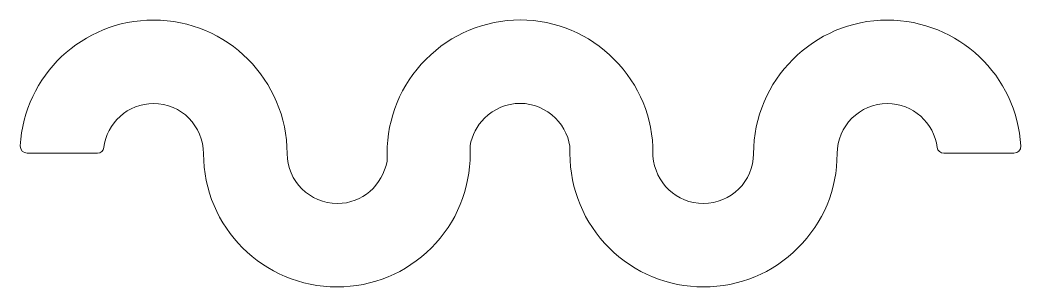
# Model space of a CAD drawing. Header units: inches. Extents: x -1.6 to 13.3, y -1.2 to 2.8.
import ezdxf

# ---------------------------------------------------------------- set-up
doc = ezdxf.new("R2010")
doc.units = ezdxf.units.IN
doc.header["$MEASUREMENT"] = 0
doc.layers.add('Layer 2', color=7, linetype='Continuous')

# ---------------------------------------------------------------- blocks, each defined once
blk = doc.blocks.new('block 2')
at = {"layer": 'Layer 2', "color": 240, "lineweight": 5, "true_color": 0xed1c24}
blk.add_open_spline([(8.573, -1.151), (8.042, -1.151), (7.541, -0.944), (7.166, -0.569), (6.79, -0.193), (6.583, 0.307), (6.583, 0.84), (6.583, 0.84), (6.583, 0.88), (6.583, 0.88), (6.583, 1.061), (6.497, 1.232), (6.366, 1.364), (6.224, 1.506), (6.038, 1.585), (5.84, 1.585), (5.643, 1.585), (5.452, 1.506), (5.31, 1.364), (5.197, 1.25), (5.124, 1.108), (5.097, 0.955), (5.097, 0.955), (5.097, 0.84), (5.097, 0.84), (5.097, 0.307), (4.894, -0.193), (4.519, -0.569), (4.143, -0.944), (3.646, -1.151), (3.115, -1.151), (2.018, -1.151), (1.127, -0.26), (1.127, 0.835), (1.127, 1.246), (0.794, 1.584), (0.383, 1.584), (0.001, 1.584), (-0.314, 1.291), (-0.357, 0.927), (-0.363, 0.879), (-0.404, 0.842), (-0.452, 0.842), (-0.452, 0.842), (-1.498, 0.842), (-1.498, 0.842), (-1.558, 0.842), (-1.605, 0.892), (-1.602, 0.952), (-1.545, 1.998), (-0.676, 2.827), (0.383, 2.827), (1.479, 2.827), (2.371, 1.933), (2.371, 0.837), (2.371, 0.427), (2.71, 0.093), (3.12, 0.093), (3.492, 0.093), (3.791, 0.366), (3.86, 0.723), (3.86, 0.723), (3.86, 0.84), (3.86, 0.84), (3.86, 1.367), (4.063, 1.864), (4.438, 2.241), (4.814, 2.619), (5.312, 2.828), (5.843, 2.828), (6.373, 2.828), (6.867, 2.619), (7.243, 2.241), (7.618, 1.864), (7.819, 1.367), (7.819, 0.84), (7.819, 0.84), (7.819, 0.799), (7.819, 0.799), (7.847, 0.405), (8.171, 0.092), (8.568, 0.092), (8.979, 0.092), (9.316, 0.425), (9.316, 0.834), (9.316, 1.93), (10.21, 2.826), (11.308, 2.826), (12.368, 2.826), (13.239, 1.997), (13.295, 0.95), (13.298, 0.892), (13.251, 0.842), (13.193, 0.842), (13.193, 0.842), (12.148, 0.842), (12.148, 0.842), (12.098, 0.842), (12.056, 0.88), (12.05, 0.93), (12.005, 1.293), (11.69, 1.583), (11.31, 1.583), (10.897, 1.583), (10.561, 1.247), (10.561, 0.836), (10.561, 0.305), (10.354, -0.195), (9.978, -0.57), (9.603, -0.944), (9.104, -1.151), (8.573, -1.151)], degree=3, knots=[0, 0, 0, 0, 1, 1, 1, 2, 2, 2, 3, 3, 3, 4, 4, 4, 5, 5, 5, 6, 6, 6, 7, 7, 7, 8, 8, 8, 9, 9, 9, 10, 10, 10, 11, 11, 11, 12, 12, 12, 13, 13, 13, 14, 14, 14, 15, 15, 15, 16, 16, 16, 17, 17, 17, 18, 18, 18, 19, 19, 19, 20, 20, 20, 21, 21, 21, 22, 22, 22, 23, 23, 23, 24, 24, 24, 25, 25, 25, 26, 26, 26, 27, 27, 27, 28, 28, 28, 29, 29, 29, 30, 30, 30, 31, 31, 31, 32, 32, 32, 33, 33, 33, 34, 34, 34, 35, 35, 35, 36, 36, 36, 37, 37, 37, 37], dxfattribs=at)

msp = doc.modelspace()

# ---------------------------------------------------------------- block references
at = {"layer": 'Layer 2'}
msp.add_blockref('block 2', (0, 0), dxfattribs=at)

doc.saveas('drawing.dxf')
